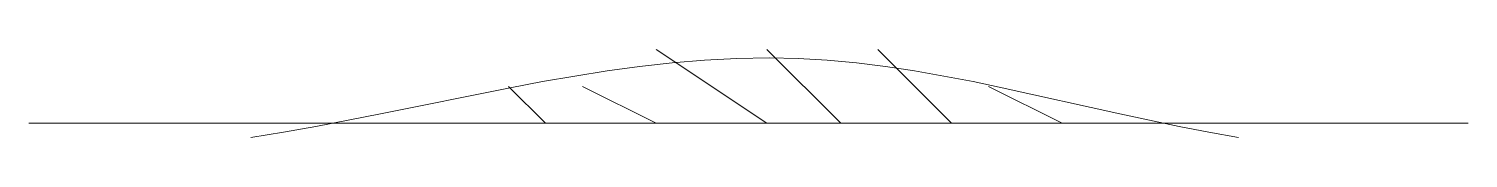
# Model space of a CAD drawing. Header units: metres. Extents: x 5 to 395, y 129 to 153.
import ezdxf

# ---------------------------------------------------------------- set-up
doc = ezdxf.new("R2010")
doc.units = ezdxf.units.M
doc.layers.add('STROKE_WHITE_FFFFFF', color=7, linetype='Continuous', true_color=0xffffff)

msp = doc.modelspace()

# ---------------------------------------------------------------- linework, layer by layer
at = {"layer": 'STROKE_WHITE_FFFFFF', "lineweight": 0, "true_color": 0xffffff}
for points in [[(205.35, 133.15), (175.35, 153.15)], [(225.35, 133.15), (205.35, 153.15)], [(255.35, 133.15), (235.35, 153.15)], [(333.15, 129.31), (325.06, 130.74), (317, 132.31), (300.96, 135.72), (269.1, 142.81), (261.18, 144.45), (253.26, 145.97), (245.36, 147.35), (237.47, 148.55), (229.58, 149.53), (221.7, 150.28), (213.83, 150.75), (205.95, 150.91), (197.18, 150.75), (188.4, 150.28), (179.63, 149.53), (170.85, 148.55), (162.08, 147.35), (153.3, 145.97), (144.53, 144.45), (135.75, 142.81), (100.65, 135.72), (83.1, 132.31), (74.33, 130.74), (65.55, 129.31)], [(145.35, 133.15), (135.35, 143.15)], [(175.35, 133.15), (155.35, 143.15)], [(285.35, 133.15), (265.35, 143.15)], [(395.35, 133.15), (5.35, 133.15)], [(95.35, 133.15), (85.35, 133.15)], [(125.35, 133.15), (105.35, 133.15)], [(315.35, 133.15), (305.35, 133.15)]]:
    msp.add_lwpolyline(points, dxfattribs=at)

doc.saveas('drawing.dxf')
